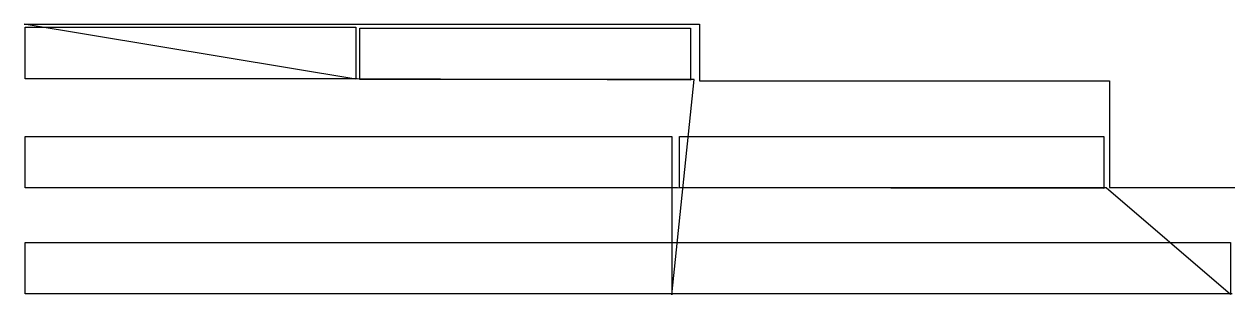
# Model space of a CAD drawing. Header units: metres. Extents: x 0 to 12000, y 0 to 2679.
import ezdxf

# ---------------------------------------------------------------- set-up
doc = ezdxf.new("R2010")
doc.units = ezdxf.units.M

msp = doc.modelspace()

# ---------------------------------------------------------------- linework, layer by layer
at = {"layer": 'TOOL_0'}
for p, q in [((3287, 2133.367), (0, 2678.946)), ((0, 2678.946), (1, 2678.946)), ((1, 2678.946), (0, 2678.946)), ((0, 2678.946), (1, 2678.946)), ((1, 2678.946), (6694.866, 2678.946)), ((8, 2138.512), (8, 2648.512)), ((8, 2648.512), (3287, 2648.512)), ((3287, 2648.512), (3287, 2138.512)), ((3325.341, 2131.612), (3325.341, 2641.612)), ((3325.341, 2641.612), (6604.341, 2641.612)), ((6604.341, 2641.612), (6604.341, 2131.612)), ((6694.866, 2678.946), (6694.866, 2117.296)), ((3287, 2138.512), (8, 2138.512)), ((3300.68, 2138.512), (3287, 2138.512)), ((3287, 2138.512), (3287, 2133.367)), ((6604.341, 2124.929), (3300.68, 2138.512)), ((6604.341, 2131.612), (3325.341, 2131.612)), ((6419.4, 0), (6642.484, 2131.612)), ((6642.484, 2131.612), (6604.341, 2131.612)), ((6604.341, 2131.612), (6604.341, 2124.929)), ((6694.866, 2117.296), (10759.651, 2117.296)), ((10759.651, 2117.296), (10759.651, 1062.75)), ((8, 1058.018), (8, 1568.018)), ((8, 1568.018), (6419.4, 1568.018)), ((6419.4, 1568.018), (6419.4, 1058.018)), ((6496.746, 1058.018), (6496.746, 1568.018)), ((6496.746, 1568.018), (10701.746, 1568.018)), ((10701.746, 1568.018), (10701.746, 1058.018)), ((6419.4, 1058.018), (8, 1058.018)), ((6474.312, 1058.018), (6419.4, 1058.018)), ((6419.4, 1058.018), (6419.4, 1053.433)), ((6419.4, 1053.433), (6419.4, 0)), ((10701.746, 1052.83), (6474.312, 1058.018)), ((10701.746, 1058.018), (6496.746, 1058.018)), ((10724.708, 1058.018), (10701.746, 1058.018)), ((10701.746, 1058.018), (10701.746, 1052.83)), ((11958, 3.437), (10724.708, 1058.018)), ((10759.651, 1062.75), (11999.001, 1062.75)), ((11999.001, 1062.75), (12000.001, 1062.75)), ((8, 8.001), (8, 518.001)), ((8, 518.001), (11958, 518.001)), ((11958, 518.001), (11958, 8.001)), ((11958, 8.001), (8, 8.001)), ((11974.775, 8.001), (11958, 8.001)), ((11958, 8.001), (11958, 3.437))]:
    msp.add_line(p, q, dxfattribs=at)

doc.saveas('drawing.dxf')
